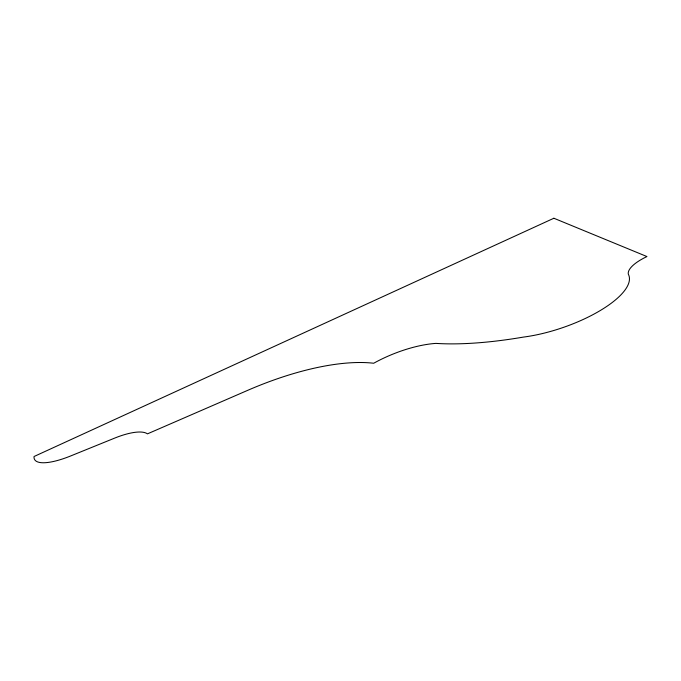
<?xml version="1.0" encoding="UTF-8"?>
<svg xmlns="http://www.w3.org/2000/svg" width="681" height="681" viewBox="0 0 681 681"><rect width="100%" height="100%" fill="white"/><g stroke="black" fill="none" stroke-linecap="round" stroke-linejoin="round"><path stroke-width="1.02" d="M553.874 218.243L34.05 456.508A49.747 14.582 -27.8 0 0 70.781 455.912L115.378 437.823A45.269 14.539 -27.9 0 1 147.445 433.865L247.637 390.366A166.649 63.427 -25.8 0 1 373.699 363.245A67.138 25.061 -22.2 0 1 435.917 343.394A244.726 74.646 -18.5 0 0 523.34 337.104A79.583 27.81 -18.9 0 0 600.54 310.366A79.583 27.81 -18.9 0 0 628.308 274.128A38.528 13.041 -16.8 0 1 646.95 256.558L553.874 218.243"/></g></svg>
